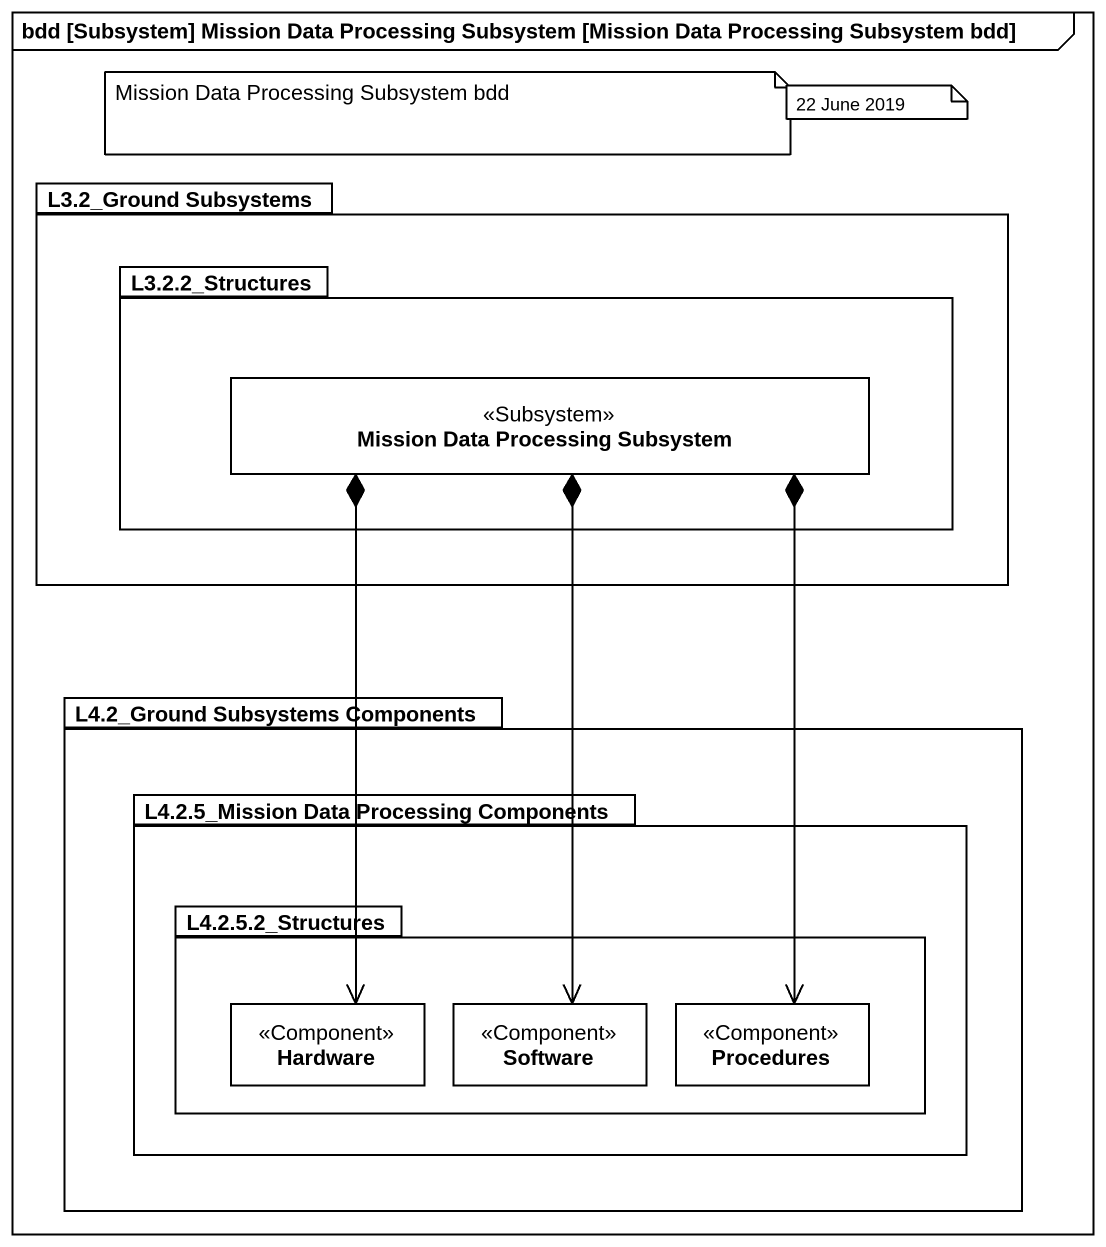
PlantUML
@startuml
mainframe bdd [Subsystem] Mission Data Processing Subsystem [Mission Data Processing Subsystem bdd]
hide circle
hide empty members
package "L3.2_Ground Subsystems" as L3_2_Ground_Subsystems {
  package "L3.2.2_Structures" as L3_2_2_Structures {
    class "Mission Data Processing Subsystem" as Mission_Data_Processing <<Subsystem>>
  }
}
package "L4.2_Ground Subsystems Components" as L4_2_Ground_Subsystems {
  package "L4.2.5_Mission Data Processing Components" as L4_2_5_Mission_Data {
    package "L4.2.5.2_Structures" as L4_2_5_2_Structures {
      class Hardware <<Component>>
      class Software <<Component>>
      class Procedures <<Component>>
    }
  }
}
Mission_Data_Processing *--> Hardware
Mission_Data_Processing *--> Software
Mission_Data_Processing *--> Procedures
note as N1
  Mission Data Processing Subsystem bdd
end note
note as N2
  22 June 2019
end note
@enduml
